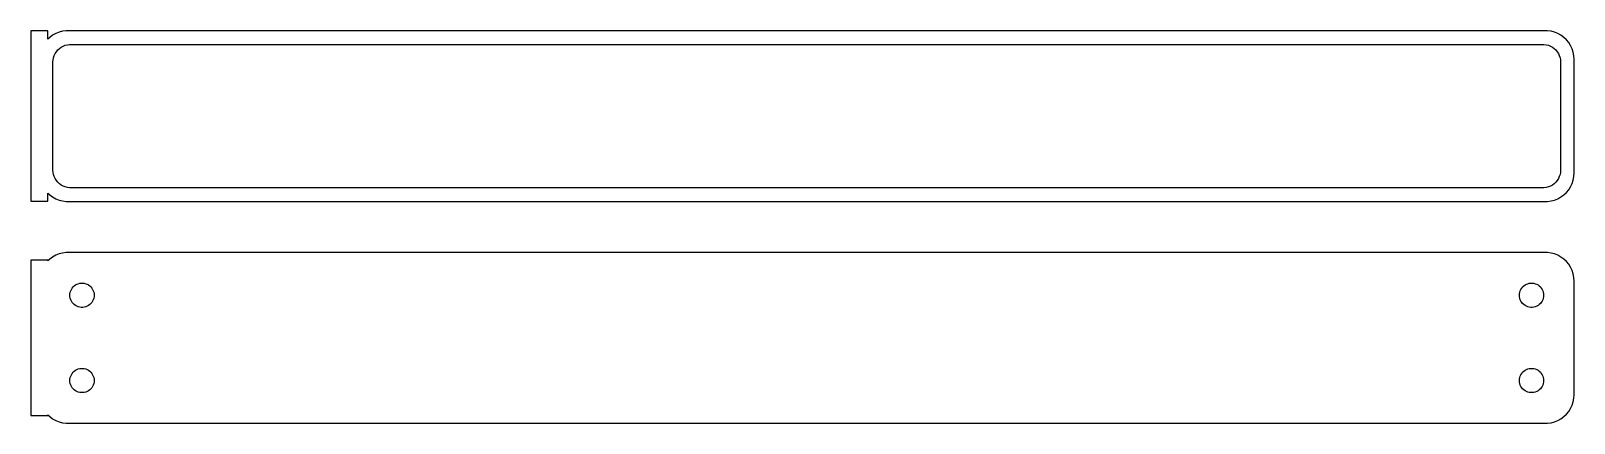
# Model space of a CAD drawing. Header units: metres. Extents: x -136 to 135, y 63 to 132.
import ezdxf

# ---------------------------------------------------------------- set-up
doc = ezdxf.new("R2010")
doc.units = ezdxf.units.M

msp = doc.modelspace()

# ---------------------------------------------------------------- linework, layer by layer
for p, q in [((-133.5, 131.979), (-136.5, 131.979)), ((-136.5, 131.979), (-136.5, 102.021)), ((-133.5, 130.559), (-133.5, 131.979)), ((-133.187, 130.853), (-133.5, 130.559)), ((-132.679, 131.222), (-133.187, 130.853)), ((-132.129, 131.524), (-132.679, 131.222)), ((-131.545, 131.755), (-132.129, 131.524)), ((-130.937, 131.911), (-131.545, 131.755)), ((-130.314, 131.99), (-130.937, 131.911)), ((130.314, 131.99), (-130.314, 131.99)), ((130.937, 131.911), (130.314, 131.99)), ((131.545, 131.755), (130.937, 131.911)), ((132.129, 131.524), (131.545, 131.755)), ((132.679, 131.222), (132.129, 131.524)), ((133.187, 130.853), (132.679, 131.222)), ((133.645, 130.423), (133.187, 130.853)), ((134.045, 129.939), (133.645, 130.423)), ((-132.515, 127.274), (-132.394, 127.646)), ((-132.394, 127.646), (-132.228, 128)), ((-132.228, 128), (-132.018, 128.33)), ((-132.018, 128.33), (-131.769, 128.631)), ((-131.769, 128.631), (-131.484, 128.899)), ((-131.484, 128.899), (-131.168, 129.128)), ((-131.168, 129.128), (-130.825, 129.317)), ((-130.825, 129.317), (-130.462, 129.461)), ((-130.462, 129.461), (-130.083, 129.558)), ((-130.083, 129.558), (-129.695, 129.607)), ((-129.695, 129.607), (129.695, 129.607)), ((129.695, 129.607), (130.083, 129.558)), ((130.083, 129.558), (130.462, 129.461)), ((130.462, 129.461), (130.825, 129.317)), ((130.825, 129.317), (131.168, 129.128)), ((131.168, 129.128), (131.484, 128.899)), ((131.484, 128.899), (131.769, 128.631)), ((131.769, 128.631), (132.018, 128.33)), ((132.018, 128.33), (132.228, 128)), ((132.228, 128), (132.394, 127.646)), ((132.394, 127.646), (132.515, 127.274)), ((134.382, 129.409), (134.045, 129.939)), ((134.649, 128.841), (134.382, 129.409)), ((134.843, 128.243), (134.649, 128.841)), ((134.961, 127.627), (134.843, 128.243)), ((135, 127), (134.961, 127.627)), ((-132.613, 126.5), (-132.588, 126.89)), ((-132.613, 107.5), (-132.613, 126.5)), ((-132.588, 126.89), (-132.515, 127.274)), ((132.515, 127.274), (132.588, 126.89)), ((132.588, 126.89), (132.613, 126.5)), ((132.613, 126.5), (132.613, 107.5)), ((135, 107), (135, 127)), ((-132.588, 107.11), (-132.613, 107.5)), ((-132.515, 106.726), (-132.588, 107.11)), ((-132.394, 106.354), (-132.515, 106.726)), ((-132.228, 106), (-132.394, 106.354)), ((-132.018, 105.67), (-132.228, 106)), ((132.228, 106), (132.018, 105.67)), ((132.394, 106.354), (132.228, 106)), ((132.515, 106.726), (132.394, 106.354)), ((132.588, 107.11), (132.515, 106.726)), ((132.613, 107.5), (132.588, 107.11)), ((134.843, 105.757), (134.961, 106.373)), ((134.961, 106.373), (135, 107)), ((-133.5, 102.021), (-133.5, 103.441)), ((-133.5, 103.441), (-133.187, 103.147)), ((-131.769, 105.369), (-132.018, 105.67)), ((-131.484, 105.101), (-131.769, 105.369)), ((-131.168, 104.872), (-131.484, 105.101)), ((-130.825, 104.683), (-131.168, 104.872)), ((-130.462, 104.539), (-130.825, 104.683)), ((-130.083, 104.442), (-130.462, 104.539)), ((-129.695, 104.393), (-130.083, 104.442)), ((129.695, 104.393), (-129.695, 104.393)), ((130.083, 104.442), (129.695, 104.393)), ((130.462, 104.539), (130.083, 104.442)), ((130.825, 104.683), (130.462, 104.539)), ((131.168, 104.872), (130.825, 104.683)), ((131.484, 105.101), (131.168, 104.872)), ((131.769, 105.369), (131.484, 105.101)), ((132.018, 105.67), (131.769, 105.369)), ((133.187, 103.147), (133.645, 103.577)), ((133.645, 103.577), (134.045, 104.061)), ((134.045, 104.061), (134.382, 104.591)), ((134.382, 104.591), (134.649, 105.159)), ((134.649, 105.159), (134.843, 105.757)), ((-136.5, 102.021), (-133.5, 102.021)), ((-133.187, 103.147), (-132.679, 102.778)), ((-132.679, 102.778), (-132.129, 102.476)), ((-132.129, 102.476), (-131.545, 102.245)), ((-131.545, 102.245), (-130.937, 102.089)), ((-130.937, 102.089), (-130.314, 102.01)), ((-130.314, 102.01), (130.314, 102.01)), ((130.314, 102.01), (130.937, 102.089)), ((130.937, 102.089), (131.545, 102.245)), ((131.545, 102.245), (132.129, 102.476)), ((132.129, 102.476), (132.679, 102.778)), ((132.679, 102.778), (133.187, 103.147)), ((-132.129, 92.5241), (-132.679, 92.2216)), ((-131.545, 92.7553), (-132.129, 92.5241)), ((-130.937, 92.9114), (-131.545, 92.7553)), ((-130.314, 92.9901), (-130.937, 92.9114)), ((130.314, 92.9901), (-130.314, 92.9901)), ((130.937, 92.9114), (130.314, 92.9901)), ((131.545, 92.7553), (130.937, 92.9114)), ((132.129, 92.5241), (131.545, 92.7553)), ((132.679, 92.2216), (132.129, 92.5241)), ((-133.5, 91.6526), (-136.5, 91.6526)), ((-136.5, 91.6526), (-136.5, 64.3474)), ((-133.187, 91.8526), (-133.5, 91.5587)), ((-133.5, 91.5587), (-133.5, 91.6526)), ((-132.679, 92.2216), (-133.187, 91.8526)), ((133.187, 91.8526), (132.679, 92.2216)), ((133.645, 91.4227), (133.187, 91.8526)), ((134.045, 90.9389), (133.645, 91.4227)), ((134.382, 90.4088), (134.045, 90.9389)), ((134.649, 89.8406), (134.382, 90.4088)), ((134.843, 89.2434), (134.649, 89.8406)), ((-129.227, 86.7551), (-129.057, 86.9617)), ((-129.057, 86.9617), (-128.861, 87.1453)), ((-128.861, 87.1453), (-128.644, 87.3029)), ((-128.644, 87.3029), (-128.409, 87.4321)), ((-128.409, 87.4321), (-128.16, 87.5308)), ((-128.16, 87.5308), (-127.9, 87.5975)), ((-127.9, 87.5975), (-127.634, 87.6311)), ((-127.634, 87.6311), (-127.366, 87.6311)), ((-127.366, 87.6311), (-127.1, 87.5975)), ((-127.1, 87.5975), (-126.84, 87.5308)), ((-126.84, 87.5308), (-126.591, 87.4321)), ((-126.591, 87.4321), (-126.356, 87.3029)), ((-126.356, 87.3029), (-126.139, 87.1453)), ((-126.139, 87.1453), (-125.943, 86.9617)), ((-125.943, 86.9617), (-125.773, 86.7551)), ((125.773, 86.7551), (125.943, 86.9617)), ((125.943, 86.9617), (126.139, 87.1453)), ((126.139, 87.1453), (126.356, 87.3029)), ((126.356, 87.3029), (126.591, 87.4321)), ((126.591, 87.4321), (126.84, 87.5308)), ((126.84, 87.5308), (127.1, 87.5975)), ((127.1, 87.5975), (127.366, 87.6311)), ((127.366, 87.6311), (127.634, 87.6311)), ((127.634, 87.6311), (127.9, 87.5975)), ((127.9, 87.5975), (128.16, 87.5308)), ((128.16, 87.5308), (128.409, 87.4321)), ((128.409, 87.4321), (128.644, 87.3029)), ((128.644, 87.3029), (128.861, 87.1453)), ((128.861, 87.1453), (129.057, 86.9617)), ((129.057, 86.9617), (129.227, 86.7551)), ((134.961, 88.6267), (134.843, 89.2434)), ((135, 88), (134.961, 88.6267)), ((135, 68), (135, 88)), ((-129.635, 85.5), (-129.618, 85.7676)), ((-129.618, 85.2324), (-129.635, 85.5)), ((-129.618, 85.7676), (-129.568, 86.031)), ((-129.568, 84.969), (-129.618, 85.2324)), ((-129.568, 86.031), (-129.485, 86.286)), ((-129.485, 84.7139), (-129.568, 84.969)), ((-129.485, 86.286), (-129.371, 86.5287)), ((-129.371, 84.4713), (-129.485, 84.7139)), ((-129.371, 86.5287), (-129.227, 86.7551)), ((-129.227, 84.2449), (-129.371, 84.4713)), ((-129.057, 84.0383), (-129.227, 84.2449)), ((-125.773, 84.2449), (-125.943, 84.0383)), ((-125.773, 86.7551), (-125.629, 86.5287)), ((-125.629, 84.4713), (-125.773, 84.2449)), ((-125.629, 86.5287), (-125.515, 86.286)), ((-125.515, 84.7139), (-125.629, 84.4713)), ((-125.515, 86.286), (-125.432, 86.031)), ((-125.432, 84.969), (-125.515, 84.7139)), ((-125.432, 86.031), (-125.382, 85.7676)), ((-125.382, 85.2324), (-125.432, 84.969)), ((-125.382, 85.7676), (-125.365, 85.5)), ((-125.365, 85.5), (-125.382, 85.2324)), ((125.365, 85.5), (125.382, 85.7676)), ((125.382, 85.2324), (125.365, 85.5)), ((125.382, 85.7676), (125.432, 86.031)), ((125.432, 84.969), (125.382, 85.2324)), ((125.432, 86.031), (125.515, 86.286)), ((125.515, 84.7139), (125.432, 84.969)), ((125.515, 86.286), (125.629, 86.5287)), ((125.629, 84.4713), (125.515, 84.7139)), ((125.629, 86.5287), (125.773, 86.7551)), ((125.773, 84.2449), (125.629, 84.4713)), ((125.943, 84.0383), (125.773, 84.2449)), ((129.227, 84.2449), (129.057, 84.0383)), ((129.227, 86.7551), (129.371, 86.5287)), ((129.371, 84.4713), (129.227, 84.2449)), ((129.371, 86.5287), (129.485, 86.286)), ((129.485, 84.7139), (129.371, 84.4713)), ((129.485, 86.286), (129.568, 86.031)), ((129.568, 84.969), (129.485, 84.7139)), ((129.568, 86.031), (129.618, 85.7676)), ((129.618, 85.2324), (129.568, 84.969)), ((129.618, 85.7676), (129.635, 85.5)), ((129.635, 85.5), (129.618, 85.2324)), ((-128.861, 83.8547), (-129.057, 84.0383)), ((-128.644, 83.6971), (-128.861, 83.8547)), ((-128.409, 83.5679), (-128.644, 83.6971)), ((-128.16, 83.4692), (-128.409, 83.5679)), ((-127.9, 83.4025), (-128.16, 83.4692)), ((-127.634, 83.3689), (-127.9, 83.4025)), ((-127.366, 83.3689), (-127.634, 83.3689)), ((-127.1, 83.4025), (-127.366, 83.3689)), ((-126.84, 83.4692), (-127.1, 83.4025)), ((-126.591, 83.5679), (-126.84, 83.4692)), ((-126.356, 83.6971), (-126.591, 83.5679)), ((-126.139, 83.8547), (-126.356, 83.6971)), ((-125.943, 84.0383), (-126.139, 83.8547)), ((126.139, 83.8547), (125.943, 84.0383)), ((126.356, 83.6971), (126.139, 83.8547)), ((126.591, 83.5679), (126.356, 83.6971)), ((126.84, 83.4692), (126.591, 83.5679)), ((127.1, 83.4025), (126.84, 83.4692)), ((127.366, 83.3689), (127.1, 83.4025)), ((127.634, 83.3689), (127.366, 83.3689)), ((127.9, 83.4025), (127.634, 83.3689)), ((128.16, 83.4692), (127.9, 83.4025)), ((128.409, 83.5679), (128.16, 83.4692)), ((128.644, 83.6971), (128.409, 83.5679)), ((128.861, 83.8547), (128.644, 83.6971)), ((129.057, 84.0383), (128.861, 83.8547)), ((-129.635, 70.5), (-129.618, 70.7676)), ((-129.618, 70.7676), (-129.568, 71.031)), ((-129.568, 71.031), (-129.485, 71.2861)), ((-129.485, 71.2861), (-129.371, 71.5287)), ((-129.371, 71.5287), (-129.227, 71.7551)), ((-129.227, 71.7551), (-129.057, 71.9617)), ((-129.057, 71.9617), (-128.861, 72.1453)), ((-128.861, 72.1453), (-128.644, 72.3029)), ((-128.644, 72.3029), (-128.409, 72.4321)), ((-128.409, 72.4321), (-128.16, 72.5308)), ((-128.16, 72.5308), (-127.9, 72.5975)), ((-127.9, 72.5975), (-127.634, 72.6311)), ((-127.634, 72.6311), (-127.366, 72.6311)), ((-127.366, 72.6311), (-127.1, 72.5975)), ((-127.1, 72.5975), (-126.84, 72.5308)), ((-126.84, 72.5308), (-126.591, 72.4321)), ((-126.591, 72.4321), (-126.356, 72.3029)), ((-126.356, 72.3029), (-126.139, 72.1453)), ((-126.139, 72.1453), (-125.943, 71.9617)), ((-125.943, 71.9617), (-125.773, 71.7551)), ((-125.773, 71.7551), (-125.629, 71.5287)), ((-125.629, 71.5287), (-125.515, 71.2861)), ((-125.515, 71.2861), (-125.432, 71.031)), ((-125.432, 71.031), (-125.382, 70.7676)), ((-125.382, 70.7676), (-125.365, 70.5)), ((125.365, 70.5), (125.382, 70.7676)), ((125.382, 70.7676), (125.432, 71.031)), ((125.432, 71.031), (125.515, 71.2861)), ((125.515, 71.2861), (125.629, 71.5287)), ((125.629, 71.5287), (125.773, 71.7551)), ((125.773, 71.7551), (125.943, 71.9617)), ((125.943, 71.9617), (126.139, 72.1453)), ((126.139, 72.1453), (126.356, 72.3029)), ((126.356, 72.3029), (126.591, 72.4321)), ((126.591, 72.4321), (126.84, 72.5308)), ((126.84, 72.5308), (127.1, 72.5975)), ((127.1, 72.5975), (127.366, 72.6311)), ((127.366, 72.6311), (127.634, 72.6311)), ((127.634, 72.6311), (127.9, 72.5975)), ((127.9, 72.5975), (128.16, 72.5308)), ((128.16, 72.5308), (128.409, 72.4321)), ((128.409, 72.4321), (128.644, 72.3029)), ((128.644, 72.3029), (128.861, 72.1453)), ((128.861, 72.1453), (129.057, 71.9617)), ((129.057, 71.9617), (129.227, 71.7551)), ((129.227, 71.7551), (129.371, 71.5287)), ((129.371, 71.5287), (129.485, 71.2861)), ((129.485, 71.2861), (129.568, 71.031)), ((129.568, 71.031), (129.618, 70.7676)), ((129.618, 70.7676), (129.635, 70.5)), ((-129.618, 70.2324), (-129.635, 70.5)), ((-129.568, 69.969), (-129.618, 70.2324)), ((-129.485, 69.714), (-129.568, 69.969)), ((-129.371, 69.4713), (-129.485, 69.714)), ((-129.227, 69.2449), (-129.371, 69.4713)), ((-129.057, 69.0383), (-129.227, 69.2449)), ((-128.861, 68.8547), (-129.057, 69.0383)), ((-128.644, 68.6971), (-128.861, 68.8547)), ((-128.409, 68.5679), (-128.644, 68.6971)), ((-128.16, 68.4692), (-128.409, 68.5679)), ((-127.9, 68.4025), (-128.16, 68.4692)), ((-127.634, 68.3689), (-127.9, 68.4025)), ((-127.366, 68.3689), (-127.634, 68.3689)), ((-127.1, 68.4025), (-127.366, 68.3689)), ((-126.84, 68.4692), (-127.1, 68.4025)), ((-126.591, 68.5679), (-126.84, 68.4692)), ((-126.356, 68.6971), (-126.591, 68.5679)), ((-126.139, 68.8547), (-126.356, 68.6971)), ((-125.943, 69.0383), (-126.139, 68.8547)), ((-125.773, 69.2449), (-125.943, 69.0383)), ((-125.629, 69.4713), (-125.773, 69.2449)), ((-125.515, 69.714), (-125.629, 69.4713)), ((-125.432, 69.969), (-125.515, 69.714)), ((-125.382, 70.2324), (-125.432, 69.969)), ((-125.365, 70.5), (-125.382, 70.2324)), ((125.382, 70.2324), (125.365, 70.5)), ((125.432, 69.969), (125.382, 70.2324)), ((125.515, 69.714), (125.432, 69.969)), ((125.629, 69.4713), (125.515, 69.714)), ((125.773, 69.2449), (125.629, 69.4713)), ((125.943, 69.0383), (125.773, 69.2449)), ((126.139, 68.8547), (125.943, 69.0383)), ((126.356, 68.6971), (126.139, 68.8547)), ((126.591, 68.5679), (126.356, 68.6971)), ((126.84, 68.4692), (126.591, 68.5679)), ((127.1, 68.4025), (126.84, 68.4692)), ((127.366, 68.3689), (127.1, 68.4025)), ((127.634, 68.3689), (127.366, 68.3689)), ((127.9, 68.4025), (127.634, 68.3689)), ((128.16, 68.4692), (127.9, 68.4025)), ((128.409, 68.5679), (128.16, 68.4692)), ((128.644, 68.6971), (128.409, 68.5679)), ((128.861, 68.8547), (128.644, 68.6971)), ((129.057, 69.0383), (128.861, 68.8547)), ((129.227, 69.2449), (129.057, 69.0383)), ((129.371, 69.4713), (129.227, 69.2449)), ((129.485, 69.714), (129.371, 69.4713)), ((129.568, 69.969), (129.485, 69.714)), ((129.618, 70.2324), (129.568, 69.969)), ((129.635, 70.5), (129.618, 70.2324)), ((134.961, 67.3733), (135, 68)), ((134.045, 65.0611), (134.382, 65.5912)), ((134.382, 65.5912), (134.649, 66.1594)), ((134.649, 66.1594), (134.843, 66.7566)), ((134.843, 66.7566), (134.961, 67.3733)), ((-136.5, 64.3474), (-133.5, 64.3474)), ((-133.5, 64.3474), (-133.5, 64.4413)), ((-133.5, 64.4413), (-133.187, 64.1474)), ((-133.187, 64.1474), (-132.679, 63.7784)), ((-132.679, 63.7784), (-132.129, 63.4759)), ((-132.129, 63.4759), (-131.545, 63.2447)), ((-131.545, 63.2447), (-130.937, 63.0886)), ((-130.937, 63.0886), (-130.314, 63.0099)), ((-130.314, 63.0099), (130.314, 63.0099)), ((130.314, 63.0099), (130.937, 63.0886)), ((130.937, 63.0886), (131.545, 63.2447)), ((131.545, 63.2447), (132.129, 63.4759)), ((132.129, 63.4759), (132.679, 63.7784)), ((132.679, 63.7784), (133.187, 64.1474)), ((133.187, 64.1474), (133.645, 64.5773)), ((133.645, 64.5773), (134.045, 65.0611))]:
    msp.add_line(p, q)

doc.saveas('drawing.dxf')
